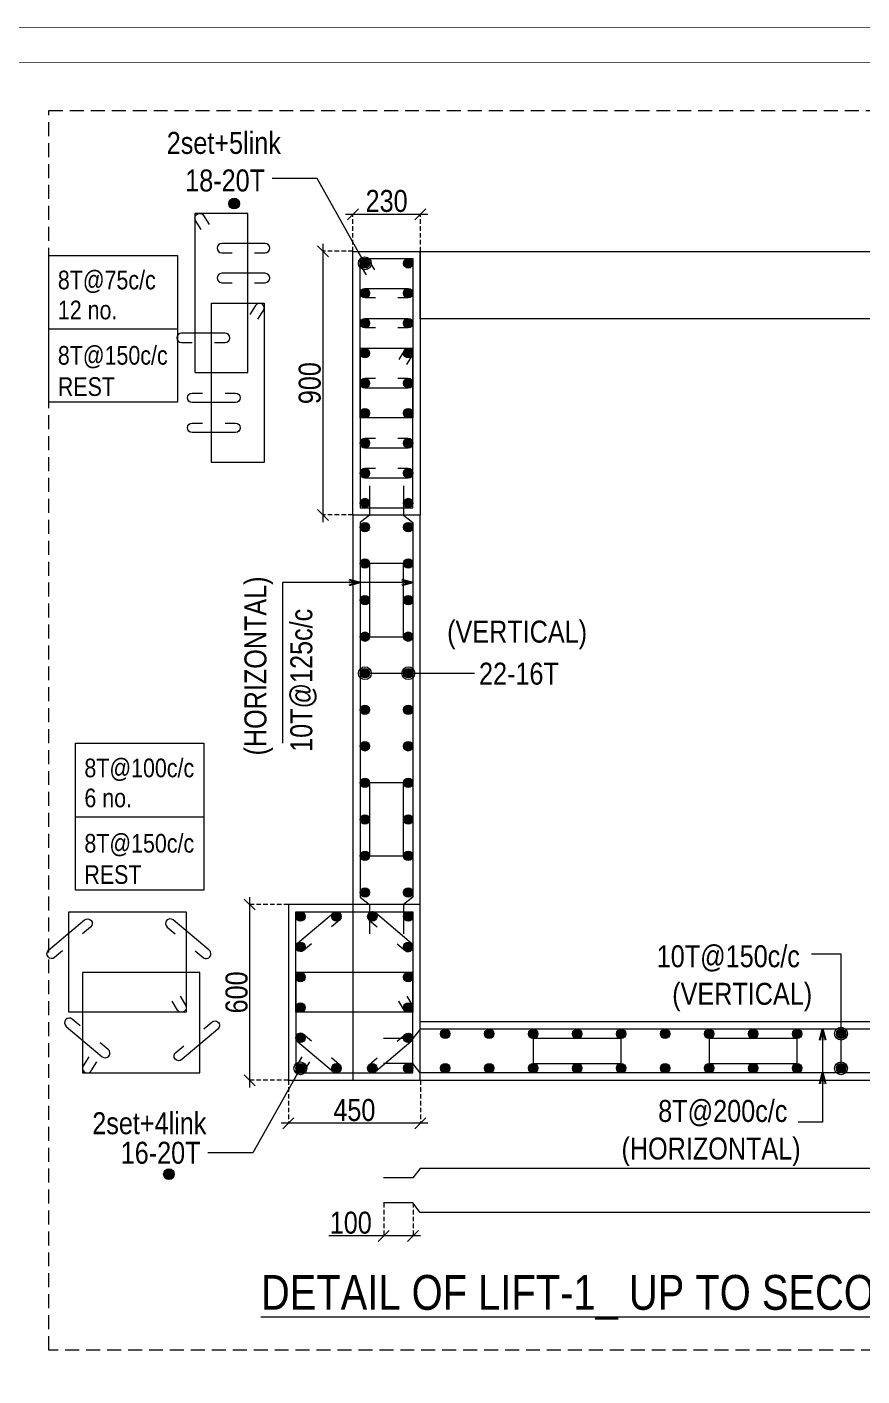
# Model space of a CAD drawing. Header units: millimetres. Extents: x 1112055 to 3390982, y -148532 to 766891.
# Drawn here: x 2548761 to 2560152, y 366024 to 384443 of the extents above; entities that cross this region are included whole.
import ezdxf

# ---------------------------------------------------------------- set-up
doc = ezdxf.new("R2010")
doc.units = ezdxf.units.MM
doc.header["$PDMODE"] = 35
doc.header["$PDSIZE"] = -25
doc.linetypes.add('DASHED2', pattern=[0.375, 0.25, -0.125])
doc.linetypes.add('Hidden', pattern=[9.525, 6.35, -3.175])
for name, color, linetype, lineweight in [('B COL. SIZE DIM', 220, 'Continuous', 25), ('B COLUMN', 1, 'Hidden', 9), ('B P.C.C', 251, 'Continuous', 0), ('B STEEL', 34, 'Continuous', 15), ('B STEEL TEXT', 7, 'Continuous', 15), ('B TITLE BLOCK', 250, 'Continuous', 0)]:
    doc.layers.add(name, color=color, linetype=linetype, lineweight=lineweight)
doc.styles.add('ARIAL', font='arial.ttf')
doc.styles.add('dim inside', font='romans.shx', dxfattribs={"width": 0.8, "height": 125})
doc.styles.add('SWINC', font='swissc.ttf')
doc.dimstyles.new('DIM 1', dxfattribs={"dimscale": 0, "dimtxt": 230, "dimasz": 150, "dimexe": 0.18, "dimexo": 0.0625, "dimgap": 0.5, "dimtad": 1, "dimdec": 0, "dimzin": 0, "dimdsep": 46, "dimtxsty": 'ARIAL', "dimblk": 'OBLIQUE', "dimcen": 6, "dimse1": 1, "dimse2": 1, "dimclrd": 256, "dimclrt": 256, "dimadec": 0, "dimazin": 2, "dimtfac": 0.75, "dimtdec": 0, "dimtix": 1, "dimtofl": 0, "dimtmove": 1, "dimatfit": 3, "dimldrblk": 'OPEN30', "dimfxl": 0.18, "dimfrac": 1, "dimtolj": 1, "dimtzin": 0, "dimlwd": -1, "dimarcsym": 0})
doc.dimstyles.new('dim inside', dxfattribs={"dimtxt": 125, "dimasz": 100, "dimexe": 0, "dimexo": 0, "dimgap": 10, "dimtad": 0, "dimdec": 0, "dimzin": 0, "dimdsep": 46, "dimtxsty": 'dim inside', "dimblk": 'SMALL', "dimcen": 0.09, "dimadec": 0, "dimazin": 0, "dimtfac": 1, "dimtdec": 0, "dimtofl": 0, "dimtmove": 0, "dimatfit": 3, "dimfxl": 1, "dimtolj": 1, "dimtzin": 0, "dimarcsym": 2})

# ---------------------------------------------------------------- blocks, each defined once
blk = doc.blocks.new('_Oblique')
at = {"color": 0, "linetype": 'ByBlock', "lineweight": -2}
blk.add_line((-0.5, -0.5), (0.5, 0.5), dxfattribs=at)
blk = doc.blocks.new('*D1618')
at = {"layer": 'B COL. SIZE DIM', "color": 250, "lineweight": 9, "ltscale": 250, "transparency": 16777216}
blk.add_line((2553107, 381887), (2554227, 381887), dxfattribs=at)
at = {"layer": 'B COL. SIZE DIM', "color": 250, "linetype": 'DASHED2', "lineweight": 9, "ltscale": 250, "transparency": 16777216}
for p, q in [((2553207, 381380), (2553207, 381887)), ((2554127, 381380), (2554127, 381887))]:
    blk.add_line(p, q, dxfattribs=at)
at = {"layer": 'Defpoints', "color": 0, "ltscale": 250, "transparency": 16777216}
for p in [(2554127, 381887), (2553207, 381380), (2554127, 381380)]:
    blk.add_point(p, dxfattribs=at)
at = {"layer": 'B COL. SIZE DIM', "color": 250, "lineweight": 9, "ltscale": 250, "transparency": 16777216, "xscale": 150, "yscale": 150, "zscale": 150, "rotation": 180}
blk.add_blockref('_Oblique', (2553207, 381887), dxfattribs=at)
at = {"layer": 'B COL. SIZE DIM', "color": 250, "lineweight": 9, "ltscale": 250, "transparency": 16777216, "xscale": 150, "yscale": 150, "zscale": 150}
blk.add_blockref('_Oblique', (2554127, 381887), dxfattribs=at)
at = {"layer": 'B COL. SIZE DIM', "color": 6, "ltscale": 250, "transparency": 16777216, "insert": (2553667, 382066), "char_height": 300, "attachment_point": 5, "style": 'SWINC'}
blk.add_mtext('\\A1;230', dxfattribs=at)
blk = doc.blocks.new('*D1619')
at = {"layer": 'B COL. SIZE DIM', "color": 250, "lineweight": 9, "ltscale": 250, "transparency": 16777216}
blk.add_line((2552798, 381480), (2552798, 377680), dxfattribs=at)
at = {"layer": 'B COL. SIZE DIM', "color": 250, "linetype": 'DASHED2', "lineweight": 9, "ltscale": 250, "transparency": 16777216}
for p, q in [((2553207, 381380), (2552798, 381380)), ((2553207, 377780), (2552798, 377780))]:
    blk.add_line(p, q, dxfattribs=at)
at = {"layer": 'Defpoints', "color": 0, "ltscale": 250, "transparency": 16777216}
for p in [(2553207, 381380), (2552798, 377780), (2553207, 377780)]:
    blk.add_point(p, dxfattribs=at)
at = {"layer": 'B COL. SIZE DIM', "color": 250, "lineweight": 9, "ltscale": 250, "transparency": 16777216, "xscale": 150, "yscale": 150, "zscale": 150}
for p, rotation in [((2552798, 381380), 90), ((2552798, 377780), 270)]:
    blk.add_blockref('_Oblique', p, dxfattribs=dict(at, rotation=rotation))
at = {"layer": 'B COL. SIZE DIM', "color": 6, "ltscale": 250, "transparency": 16777216, "insert": (2552619, 379580), "char_height": 300, "attachment_point": 5, "rotation": 90, "style": 'SWINC'}
blk.add_mtext('\\A1;900', dxfattribs=at)
blk = doc.blocks.new('*D1653')
at = {"layer": 'B COL. SIZE DIM', "color": 250, "linetype": 'DASHED2', "lineweight": 9, "ltscale": 250, "transparency": 16777216}
for p, q in [((2552327, 370062), (2552327, 369475)), ((2554127, 370062), (2554127, 369475))]:
    blk.add_line(p, q, dxfattribs=at)
at = {"layer": 'B COL. SIZE DIM', "color": 250, "lineweight": 9, "ltscale": 250, "transparency": 16777216}
blk.add_line((2554227, 369475), (2552227, 369475), dxfattribs=at)
at = {"layer": 'Defpoints', "color": 0, "ltscale": 250, "transparency": 16777216}
for p in [(2552327, 370062), (2554127, 370062), (2552327, 369475)]:
    blk.add_point(p, dxfattribs=at)
at = {"layer": 'B COL. SIZE DIM', "color": 250, "lineweight": 9, "ltscale": 250, "transparency": 16777216, "xscale": 150, "yscale": 150, "zscale": 150, "rotation": 180}
blk.add_blockref('_Oblique', (2552327, 369475), dxfattribs=at)
at = {"layer": 'B COL. SIZE DIM', "color": 250, "lineweight": 9, "ltscale": 250, "transparency": 16777216, "xscale": 150, "yscale": 150, "zscale": 150}
blk.add_blockref('_Oblique', (2554127, 369475), dxfattribs=at)
at = {"layer": 'B COL. SIZE DIM', "color": 6, "ltscale": 250, "transparency": 16777216, "insert": (2553227, 369654), "char_height": 300, "attachment_point": 5, "style": 'SWINC'}
blk.add_mtext('\\A1;450', dxfattribs=at)
blk = doc.blocks.new('*D1654')
at = {"layer": 'B COL. SIZE DIM', "color": 250, "lineweight": 9, "ltscale": 250, "transparency": 16777216}
blk.add_line((2551800, 369962), (2551800, 372562), dxfattribs=at)
at = {"layer": 'B COL. SIZE DIM', "color": 250, "linetype": 'DASHED2', "lineweight": 9, "ltscale": 250, "transparency": 16777216}
for p, q in [((2552327, 372462), (2551800, 372462)), ((2552327, 370062), (2551800, 370062))]:
    blk.add_line(p, q, dxfattribs=at)
at = {"layer": 'Defpoints', "color": 0, "ltscale": 250, "transparency": 16777216}
for p in [(2551800, 372462), (2552327, 372462), (2552327, 370062)]:
    blk.add_point(p, dxfattribs=at)
at = {"layer": 'B COL. SIZE DIM', "color": 250, "lineweight": 9, "ltscale": 250, "transparency": 16777216, "xscale": 150, "yscale": 150, "zscale": 150}
for p, rotation in [((2551800, 372462), 90), ((2551800, 370062), 270)]:
    blk.add_blockref('_Oblique', p, dxfattribs=dict(at, rotation=rotation))
at = {"layer": 'B COL. SIZE DIM', "color": 6, "ltscale": 250, "transparency": 16777216, "insert": (2551621, 371262), "char_height": 300, "attachment_point": 5, "rotation": 90, "style": 'SWINC'}
blk.add_mtext('\\A1;600', dxfattribs=at)
blk = doc.blocks.new('_Open30')
at = {"color": 0, "linetype": 'ByBlock', "lineweight": -2}
for p, q in [((-1, 0.27), (0, 0)), ((0, 0), (-1, -0.27)), ((0, 0), (-1, 0))]:
    blk.add_line(p, q, dxfattribs=at)
blk = doc.blocks.new('*D1620')
at = {"layer": 'B COL. SIZE DIM', "color": 250, "linetype": 'DASHED2', "lineweight": 9, "ltscale": 250, "transparency": 16777216}
for p, q in [((2553627, 368387), (2553627, 367937)), ((2554027, 368387), (2554027, 367937))]:
    blk.add_line(p, q, dxfattribs=at)
at = {"layer": 'B COL. SIZE DIM', "color": 250, "lineweight": 9, "ltscale": 250, "transparency": 16777216}
for p, q in [((2553627, 367937), (2552879, 367937)), ((2554127, 367937), (2553627, 367937))]:
    blk.add_line(p, q, dxfattribs=at)
at = {"layer": 'Defpoints', "color": 0, "ltscale": 250, "transparency": 16777216}
for p in [(2553627, 368387), (2554027, 368387), (2553627, 367937)]:
    blk.add_point(p, dxfattribs=at)
at = {"layer": 'B COL. SIZE DIM', "color": 250, "lineweight": 9, "ltscale": 250, "transparency": 16777216, "xscale": 150, "yscale": 150, "zscale": 150, "rotation": 180}
blk.add_blockref('_Oblique', (2553627, 367937), dxfattribs=at)
at = {"layer": 'B COL. SIZE DIM', "color": 250, "lineweight": 9, "ltscale": 250, "transparency": 16777216, "xscale": 150, "yscale": 150, "zscale": 150}
blk.add_blockref('_Oblique', (2554027, 367937), dxfattribs=at)
at = {"layer": 'B COL. SIZE DIM', "color": 6, "ltscale": 250, "transparency": 16777216, "insert": (2553178, 368116), "char_height": 300, "attachment_point": 5, "style": 'SWINC'}
blk.add_mtext('\\A1;100', dxfattribs=at)

msp = doc.modelspace()

# ---------------------------------------------------------------- hatches: boundary and pattern name
at = {"layer": 'B STEEL', "lineweight": 13}
h = msp.add_hatch(color=256, dxfattribs=at)
h.dxf.hatch_style = 1
edge = h.paths.add_edge_path()
edge.add_arc((2551586.9, 382031.5), 73.3, 0, 360)
at = {"layer": 'B STEEL', "lineweight": 9, "ltscale": 0.5}
h = msp.add_hatch(color=34, dxfattribs=at)
edge = h.paths.add_edge_path()
edge.add_arc((2553370.6, 381215.8), 64, 360, 720, ccw=False)
h = msp.add_hatch(color=34, dxfattribs=at)
edge = h.paths.add_edge_path()
edge.add_arc((2553962.6, 381215.8), 64, -180, 180)
at = {"layer": 'B STEEL', "lineweight": 30}
h = msp.add_hatch(color=34, dxfattribs=at)
edge = h.paths.add_edge_path()
edge.add_arc((2553370.6, 380806.8), 64, -180, 180)
h = msp.add_hatch(color=34, dxfattribs=at)
edge = h.paths.add_edge_path()
edge.add_arc((2553962.6, 380806.8), 64, -180, 180)
h = msp.add_hatch(color=34, dxfattribs=at)
edge = h.paths.add_edge_path()
edge.add_arc((2553370.6, 380397.8), 64, -180, 180)
h = msp.add_hatch(color=34, dxfattribs=at)
edge = h.paths.add_edge_path()
edge.add_arc((2553962.6, 380397.8), 64, -180, 180)
h = msp.add_hatch(color=34, dxfattribs=at)
edge = h.paths.add_edge_path()
edge.add_arc((2553370.6, 379988.8), 64, -180, 180)
h = msp.add_hatch(color=34, dxfattribs=at)
edge = h.paths.add_edge_path()
edge.add_arc((2553962.6, 379988.8), 64, -180, 180)
h = msp.add_hatch(color=34, dxfattribs=at)
edge = h.paths.add_edge_path()
edge.add_arc((2553370.6, 379579.8), 64, -180, 180)
h = msp.add_hatch(color=34, dxfattribs=at)
edge = h.paths.add_edge_path()
edge.add_arc((2553962.6, 379579.8), 64, -180, 180)
h = msp.add_hatch(color=34, dxfattribs=at)
edge = h.paths.add_edge_path()
edge.add_arc((2553370.6, 379170.8), 64, -180, 180)
h = msp.add_hatch(color=34, dxfattribs=at)
edge = h.paths.add_edge_path()
edge.add_arc((2553962.6, 379170.8), 64, -180, 180)
h = msp.add_hatch(color=34, dxfattribs=at)
edge = h.paths.add_edge_path()
edge.add_arc((2553370.6, 378761.8), 64, -180, 180)
h = msp.add_hatch(color=34, dxfattribs=at)
edge = h.paths.add_edge_path()
edge.add_arc((2553962.6, 378761.8), 64, -180, 180)
h = msp.add_hatch(color=34, dxfattribs=at)
edge = h.paths.add_edge_path()
edge.add_arc((2553370.6, 378352.8), 64, -180, 180)
h = msp.add_hatch(color=34, dxfattribs=at)
edge = h.paths.add_edge_path()
edge.add_arc((2553962.6, 378352.8), 64, -180, 180)
at = {"layer": 'B STEEL', "lineweight": 9, "ltscale": 0.5}
h = msp.add_hatch(color=34, dxfattribs=at)
edge = h.paths.add_edge_path()
edge.add_arc((2553370.6, 377943.8), 64, -360, 0)
h = msp.add_hatch(color=34, dxfattribs=at)
edge = h.paths.add_edge_path()
edge.add_arc((2553962.6, 377943.8), 64, 180, 540, ccw=False)
h = msp.add_hatch(color=34, dxfattribs=at)
edge = h.paths.add_edge_path()
edge.add_arc((2553370.6, 377615.8), 64, -360, 0)
h = msp.add_hatch(color=34, dxfattribs=at)
edge = h.paths.add_edge_path()
edge.add_arc((2553962.6, 377615.8), 64, 180, 540, ccw=False)
h = msp.add_hatch(color=34, dxfattribs=at)
edge = h.paths.add_edge_path()
edge.add_arc((2553370.6, 377116.8), 64, -360, 0)
h = msp.add_hatch(color=34, dxfattribs=at)
edge = h.paths.add_edge_path()
edge.add_arc((2553962.6, 377116.8), 64, 180, 540, ccw=False)
h = msp.add_hatch(color=34, dxfattribs=at)
edge = h.paths.add_edge_path()
edge.add_arc((2553370.6, 376617.8), 64, -360, 0)
h = msp.add_hatch(color=34, dxfattribs=at)
edge = h.paths.add_edge_path()
edge.add_arc((2553962.6, 376617.8), 64, 180, 540, ccw=False)
h = msp.add_hatch(color=34, dxfattribs=at)
edge = h.paths.add_edge_path()
edge.add_arc((2553370.6, 376118.8), 64, -360, 0)
h = msp.add_hatch(color=34, dxfattribs=at)
edge = h.paths.add_edge_path()
edge.add_arc((2553962.6, 376118.8), 64, 180, 540, ccw=False)
h = msp.add_hatch(color=34, dxfattribs=at)
edge = h.paths.add_edge_path()
edge.add_arc((2553370.6, 375619.8), 64, -360, 0)
h = msp.add_hatch(color=34, dxfattribs=at)
edge = h.paths.add_edge_path()
edge.add_arc((2553962.6, 375619.8), 64, 180, 540, ccw=False)
h = msp.add_hatch(color=34, dxfattribs=at)
edge = h.paths.add_edge_path()
edge.add_arc((2553370.6, 375120.8), 64, -360, 0)
h = msp.add_hatch(color=34, dxfattribs=at)
edge = h.paths.add_edge_path()
edge.add_arc((2553962.6, 375120.8), 64, 180, 540, ccw=False)
h = msp.add_hatch(color=34, dxfattribs=at)
edge = h.paths.add_edge_path()
edge.add_arc((2553370.6, 374621.8), 64, -360, 0)
h = msp.add_hatch(color=34, dxfattribs=at)
edge = h.paths.add_edge_path()
edge.add_arc((2553962.6, 374621.8), 64, 180, 540, ccw=False)
h = msp.add_hatch(color=34, dxfattribs=at)
edge = h.paths.add_edge_path()
edge.add_arc((2553370.6, 374122.8), 64, -360, 0)
h = msp.add_hatch(color=34, dxfattribs=at)
edge = h.paths.add_edge_path()
edge.add_arc((2553962.6, 374122.8), 64, 180, 540, ccw=False)
h = msp.add_hatch(color=34, dxfattribs=at)
edge = h.paths.add_edge_path()
edge.add_arc((2553370.6, 373623.8), 64, -360, 0)
h = msp.add_hatch(color=34, dxfattribs=at)
edge = h.paths.add_edge_path()
edge.add_arc((2553962.6, 373623.8), 64, 180, 540, ccw=False)
h = msp.add_hatch(color=34, dxfattribs=at)
edge = h.paths.add_edge_path()
edge.add_arc((2553370.6, 373124.8), 64, -360, 0)
h = msp.add_hatch(color=34, dxfattribs=at)
edge = h.paths.add_edge_path()
edge.add_arc((2553962.6, 373124.8), 64, 180, 540, ccw=False)
h = msp.add_hatch(color=34, dxfattribs=at)
edge = h.paths.add_edge_path()
edge.add_arc((2553370.6, 372625.8), 64, 0, 360, ccw=False)
h = msp.add_hatch(color=34, dxfattribs=at)
edge = h.paths.add_edge_path()
edge.add_arc((2553962.6, 372625.8), 64, -540, -180)
h = msp.add_hatch(color=34, dxfattribs=at)
edge = h.paths.add_edge_path()
edge.add_arc((2552490.6, 372297.8), 64, 0, 360, ccw=False)
h = msp.add_hatch(color=34, dxfattribs=at)
edge = h.paths.add_edge_path()
edge.add_arc((2552981.3, 372297.8), 64, 0, 360, ccw=False)
h = msp.add_hatch(color=34, dxfattribs=at)
edge = h.paths.add_edge_path()
edge.add_arc((2553472, 372297.8), 64, 0, 360, ccw=False)
h = msp.add_hatch(color=34, dxfattribs=at)
edge = h.paths.add_edge_path()
edge.add_arc((2553962.6, 372297.8), 64, -540, -180)
h = msp.add_hatch(color=34, dxfattribs=at)
edge = h.paths.add_edge_path()
edge.add_arc((2552490.6, 371883.4), 64, 0, 360, ccw=False)
h = msp.add_hatch(color=34, dxfattribs=at)
edge = h.paths.add_edge_path()
edge.add_arc((2553962.6, 371883.4), 64, -540, -180)
h = msp.add_hatch(color=34, dxfattribs=at)
edge = h.paths.add_edge_path()
edge.add_arc((2552490.6, 371469), 64, 0, 360, ccw=False)
h = msp.add_hatch(color=34, dxfattribs=at)
edge = h.paths.add_edge_path()
edge.add_arc((2553962.6, 371469), 64, -540, -180)
h = msp.add_hatch(color=34, dxfattribs=at)
edge = h.paths.add_edge_path()
edge.add_arc((2552490.6, 371054.6), 64, 0, 360, ccw=False)
h = msp.add_hatch(color=34, dxfattribs=at)
edge = h.paths.add_edge_path()
edge.add_arc((2553962.6, 371054.6), 64, -540, -180)
h = msp.add_hatch(color=34, dxfattribs=at)
edge = h.paths.add_edge_path()
edge.add_arc((2552490.6, 370640.2), 64, 0, 360, ccw=False)
h = msp.add_hatch(color=34, dxfattribs=at)
edge = h.paths.add_edge_path()
edge.add_arc((2553962.6, 370640.2), 64, -540, -180)
h = msp.add_hatch(color=34, dxfattribs=at)
edge = h.paths.add_edge_path()
edge.add_arc((2554466.6, 370697.8), 64, 180, 540, ccw=False)
h = msp.add_hatch(color=34, dxfattribs=at)
edge = h.paths.add_edge_path()
edge.add_arc((2555066.6, 370697.8), 64, 180, 540, ccw=False)
h = msp.add_hatch(color=34, dxfattribs=at)
edge = h.paths.add_edge_path()
edge.add_arc((2555666.6, 370697.8), 64, 180, 540, ccw=False)
h = msp.add_hatch(color=34, dxfattribs=at)
edge = h.paths.add_edge_path()
edge.add_arc((2556266.6, 370697.8), 64, 180, 540, ccw=False)
h = msp.add_hatch(color=34, dxfattribs=at)
edge = h.paths.add_edge_path()
edge.add_arc((2556866.6, 370697.8), 64, 180, 540, ccw=False)
h = msp.add_hatch(color=34, dxfattribs=at)
edge = h.paths.add_edge_path()
edge.add_arc((2557466.6, 370697.8), 64, 180, 540, ccw=False)
h = msp.add_hatch(color=34, dxfattribs=at)
edge = h.paths.add_edge_path()
edge.add_arc((2558066.6, 370697.8), 64, 0, 360)
h = msp.add_hatch(color=34, dxfattribs=at)
edge = h.paths.add_edge_path()
edge.add_arc((2558666.6, 370697.8), 64, 180, 540, ccw=False)
h = msp.add_hatch(color=34, dxfattribs=at)
edge = h.paths.add_edge_path()
edge.add_arc((2559266.6, 370697.8), 64, 180, 540, ccw=False)
h = msp.add_hatch(color=34, dxfattribs=at)
edge = h.paths.add_edge_path()
edge.add_arc((2559866.6, 370697.8), 64, 0, 360)
h = msp.add_hatch(color=34, dxfattribs=at)
edge = h.paths.add_edge_path()
edge.add_arc((2552490.6, 370225.8), 64, -360, 0)
h = msp.add_hatch(color=34, dxfattribs=at)
edge = h.paths.add_edge_path()
edge.add_arc((2552981.3, 370225.8), 64, -360, 0)
h = msp.add_hatch(color=34, dxfattribs=at)
edge = h.paths.add_edge_path()
edge.add_arc((2553472, 370225.8), 64, -360, 0)
h = msp.add_hatch(color=34, dxfattribs=at)
edge = h.paths.add_edge_path()
edge.add_arc((2553962.6, 370225.8), 64, 180, 540, ccw=False)
h = msp.add_hatch(color=34, dxfattribs=at)
edge = h.paths.add_edge_path()
edge.add_arc((2554466.6, 370225.8), 64, 180, 540, ccw=False)
h = msp.add_hatch(color=34, dxfattribs=at)
edge = h.paths.add_edge_path()
edge.add_arc((2555066.6, 370225.8), 64, 180, 540, ccw=False)
h = msp.add_hatch(color=34, dxfattribs=at)
edge = h.paths.add_edge_path()
edge.add_arc((2555666.6, 370225.8), 64, 180, 540, ccw=False)
h = msp.add_hatch(color=34, dxfattribs=at)
edge = h.paths.add_edge_path()
edge.add_arc((2556266.6, 370225.8), 64, 180, 540, ccw=False)
h = msp.add_hatch(color=34, dxfattribs=at)
edge = h.paths.add_edge_path()
edge.add_arc((2556866.6, 370225.8), 64, 180, 540, ccw=False)
h = msp.add_hatch(color=34, dxfattribs=at)
edge = h.paths.add_edge_path()
edge.add_arc((2557466.6, 370225.8), 64, 180, 540, ccw=False)
h = msp.add_hatch(color=34, dxfattribs=at)
edge = h.paths.add_edge_path()
edge.add_arc((2558066.6, 370225.8), 64, 0, 360)
h = msp.add_hatch(color=34, dxfattribs=at)
edge = h.paths.add_edge_path()
edge.add_arc((2558666.6, 370225.8), 64, 180, 540, ccw=False)
h = msp.add_hatch(color=34, dxfattribs=at)
edge = h.paths.add_edge_path()
edge.add_arc((2559266.6, 370225.8), 64, 180, 540, ccw=False)
h = msp.add_hatch(color=34, dxfattribs=at)
edge = h.paths.add_edge_path()
edge.add_arc((2559866.6, 370225.8), 64, 0, 360)
at = {"layer": 'B STEEL', "lineweight": 13}
h = msp.add_hatch(color=256, dxfattribs=at)
h.dxf.hatch_style = 1
edge = h.paths.add_edge_path()
edge.add_arc((2550697.3, 368779.5), 73.3, 0, 360)

# ---------------------------------------------------------------- linework, layer by layer
at = {"layer": 'B COLUMN', "color": 1, "linetype": 'ByBlock', "lineweight": 20}
for points in [[(2554126.6, 377779.8), (2553206.6, 377779.8), (2553206.6, 370061.8), (2563846.6, 370061.8), (2563846.6, 381379.8), (2562926.6, 381379.8), (2562926.6, 370861.8), (2554126.6, 370861.8)], [(2554126.6, 377779.8), (2553206.6, 377779.8), (2553206.6, 381379.8), (2554126.6, 381379.8)], [(2562926.6, 380459.8), (2554126.6, 380459.8), (2554126.6, 381379.8), (2562926.6, 381379.8)], [(2554126.6, 372461.8), (2552326.6, 372461.8), (2552326.6, 370061.8), (2554126.6, 370061.8)]]:
    msp.add_lwpolyline(points, close=True, dxfattribs=at)
at = {"layer": 'B P.C.C', "color": 250, "lineweight": 0, "ltscale": 30}
for p, q in [((2549060.3, 380322.4), (2550813.5, 380322.4)), ((2549422.2, 373660.6), (2551175.4, 373660.6))]:
    msp.add_line(p, q, dxfattribs=at)
at = {"layer": 'B P.C.C', "color": 250, "linetype": 'Hidden', "lineweight": 0, "ltscale": 30}
msp.add_lwpolyline([(2568332.2, 366378.9), (2549060.3, 366378.9), (2549060.3, 383300.8), (2568332.2, 383300.8)], close=True, dxfattribs=at)
at = {"layer": 'B P.C.C', "color": 250, "lineweight": 0, "ltscale": 30}
for points in [[(2549060.3, 381325), (2550813.5, 381325), (2550813.5, 379319.8), (2549060.3, 379319.8)], [(2549422.2, 374663.2), (2551175.4, 374663.2), (2551175.4, 372658), (2549422.2, 372658)]]:
    msp.add_lwpolyline(points, close=True, dxfattribs=at)
at = {"layer": 'B STEEL', "lineweight": 13}
for points in [[(2551051.9, 379724.9), (2551771.9, 379724.9), (2551771.9, 381897.9), (2551051.9, 381897.9)], [(2554026.6, 379106.8), (2553306.6, 379106.8), (2553306.6, 381279.8), (2554026.6, 381279.8)], [(2551275.9, 380670.9), (2551995.9, 380670.9), (2551995.9, 378497.9), (2551275.9, 378497.9)], [(2554026.6, 380052.8), (2553306.6, 380052.8), (2553306.6, 377879.8), (2554026.6, 377879.8)]]:
    msp.add_lwpolyline(points, close=True, dxfattribs=at)
at = {"layer": 'B STEEL', "color": 34, "lineweight": 9, "ltscale": 0.5}
for points in [[(2551136.2, 381678.9), (2551061.4, 381800.3, -1), (2551170.5, 381867.4), (2551245.2, 381746)], [(2551866.4, 381360.9), (2552009.1, 381360.9, 1), (2552009.1, 381488.9), (2551417.1, 381488.9, 1), (2551417.1, 381360.9), (2551559.8, 381360.9)], [(2553390.9, 381060.8), (2553316.1, 381182.3, -1), (2553425.2, 381249.4), (2553499.9, 381127.9)], [(2551866.4, 380951.9), (2552009.1, 380951.9, 1), (2552009.1, 381079.9), (2551417.1, 381079.9, 1), (2551417.1, 380951.9), (2551559.8, 380951.9)], [(2553513.3, 380742.8), (2553370.6, 380742.8, -1), (2553370.6, 380870.8), (2553962.6, 380870.8, -1), (2553962.6, 380742.8), (2553820, 380742.8)], [(2551911.6, 380451.9), (2551986.4, 380573.4, 1), (2551877.4, 380640.5), (2551802.6, 380519)], [(2553513.3, 380333.8), (2553370.6, 380333.8, -1), (2553370.6, 380461.8), (2553962.6, 380461.8, -1), (2553962.6, 380333.8), (2553820, 380333.8)], [(2551319.7, 380133.9), (2551462.3, 380133.9, 1), (2551462.3, 380261.9), (2550870.4, 380261.9, 1), (2550870.4, 380133.9), (2551013, 380133.9)], [(2553942.4, 379833.8), (2554017.1, 379955.3, 1), (2553908.1, 380022.4), (2553833.3, 379900.9)], [(2553513.3, 379643.8), (2553370.6, 379643.8, 1), (2553370.6, 379515.8), (2553962.6, 379515.8, 1), (2553962.6, 379643.8), (2553820, 379643.8)], [(2551463.2, 379443.9), (2551605.8, 379443.9, -1), (2551605.8, 379315.9), (2551013.9, 379315.9, -1), (2551013.9, 379443.9), (2551156.5, 379443.9)], [(2551463.2, 379034.9), (2551605.8, 379034.9, -1), (2551605.8, 378906.9), (2551013.9, 378906.9, -1), (2551013.9, 379034.9), (2551156.5, 379034.9)], [(2553513.3, 378825.9), (2553370.6, 378825.9, 1), (2553370.6, 378697.8), (2553962.6, 378697.8, 1), (2553962.6, 378825.9), (2553820, 378825.9)], [(2553513.3, 378416.9), (2553370.6, 378416.9, 1), (2553370.6, 378288.8), (2553962.6, 378288.8, 1), (2553962.6, 378416.9), (2553820, 378416.9)], [(2549246.9, 371830.8), (2549137.9, 371738.8, -1), (2549055.3, 371836.6), (2549545.9, 372251, -1), (2549628.5, 372153.2), (2549519.5, 372061.2)], [(2551054.7, 371830.8), (2551163.6, 371738.8, 1), (2551246.2, 371836.6), (2550755.6, 372251, 1), (2550673, 372153.2), (2550782, 372061.2)], [(2552640.9, 371926.5), (2552532, 371834.5, -1), (2552449.3, 371932.3), (2552940, 372346.7, -1), (2553022.6, 372248.9), (2552913.6, 372156.9)], [(2553812.3, 371926.5), (2553921.3, 371834.5, 1), (2554003.9, 371932.3), (2553513.3, 372346.7, 1), (2553430.6, 372248.9), (2553539.6, 372156.9)], [(2550849.4, 371209.7), (2550924.1, 371088.2, -1), (2550815.1, 371021.1), (2550740.3, 371142.6)], [(2553942.4, 371209.7), (2554017.1, 371088.2, -1), (2553908.1, 371021.1), (2553833.3, 371142.6)], [(2549487.4, 370804.3), (2549378.4, 370896.3, 1), (2549295.8, 370798.5), (2549786.4, 370384.1, 1), (2549869.1, 370481.9), (2549760.1, 370574)], [(2551172.1, 370764.9), (2551281.1, 370857, -1), (2551363.7, 370759.1), (2550873.1, 370344.7, -1), (2550790.5, 370442.6), (2550899.4, 370534.6)], [(2552640.9, 370597.1), (2552532, 370689.1, 1), (2552449.3, 370591.3), (2552940, 370176.9, 1), (2553022.6, 370274.8), (2552913.6, 370366.8)], [(2553812.3, 370597.1), (2553921.3, 370689.1, -1), (2554003.9, 370591.3), (2553513.3, 370176.9, -1), (2553430.6, 370274.8), (2553539.6, 370366.8)], [(2549602.7, 370380.9), (2549527.9, 370259.4, 1), (2549637, 370192.3), (2549711.7, 370313.8)], [(2552510.9, 370380.9), (2552436.1, 370259.4, 1), (2552545.2, 370192.3), (2552619.9, 370313.8)]]:
    msp.add_lwpolyline(points, format="xyb", dxfattribs=at)
at = {"layer": 'B STEEL', "lineweight": 13}
for points in [[(2553434.7, 378179.8), (2553434.7, 377779.8), (2553306.6, 377679.8), (2553306.6, 372561.8), (2553434.7, 372461.8), (2553434.7, 372061.8)], [(2553898.6, 378179.8), (2553898.6, 377779.8), (2554026.6, 377679.8), (2554026.6, 372561.8), (2553898.6, 372461.8), (2553898.6, 372061.8)], [(2563426.6, 370633.8), (2563026.6, 370633.8), (2562926.6, 370761.8), (2554126.6, 370761.8), (2554026.6, 370633.8), (2553626.6, 370633.8)], [(2563426.6, 370289.9), (2563026.6, 370289.9), (2562926.6, 370161.8), (2554126.6, 370161.8), (2554026.6, 370289.9), (2553626.6, 370289.9)], [(2563426.6, 368731), (2563026.6, 368731), (2562926.6, 368859), (2554126.6, 368859), (2554026.6, 368731), (2553626.6, 368731)], [(2563426.6, 368387.1), (2563026.6, 368387.1), (2562926.6, 368259), (2554126.6, 368259), (2554026.6, 368387.1), (2553626.6, 368387.1)]]:
    msp.add_lwpolyline(points, dxfattribs=at)
at = {"layer": 'B STEEL', "color": 3, "lineweight": 13}
for points in [[(2553434.7, 376118.8), (2553898.6, 376118.8), (2553898.6, 377116.8), (2553434.7, 377116.8)], [(2553434.7, 373124.8), (2553898.6, 373124.8), (2553898.6, 374122.8), (2553434.7, 374122.8)], [(2555666.6, 370633.8), (2555666.6, 370289.9), (2556866.6, 370289.9), (2556866.6, 370633.8)], [(2558066.6, 370633.8), (2558066.6, 370289.9), (2559266.6, 370289.9), (2559266.6, 370633.8)]]:
    msp.add_lwpolyline(points, close=True, dxfattribs=at)
at = {"layer": 'B STEEL', "color": 34, "lineweight": 9, "ltscale": 0.5}
for points in [[(2550933.6, 370990.6), (2549333.6, 370990.6), (2549333.6, 372361.8), (2550933.6, 372361.8)], [(2554026.6, 370990.6), (2552426.6, 370990.6), (2552426.6, 372361.8), (2554026.6, 372361.8)], [(2551118.4, 371533), (2549518.4, 371533), (2549518.4, 370161.8), (2551118.4, 370161.8)], [(2554026.6, 371533), (2552426.6, 371533), (2552426.6, 370161.8), (2554026.6, 370161.8)]]:
    msp.add_lwpolyline(points, close=True, dxfattribs=at)
at = {"layer": 'B STEEL', "lineweight": 13}
for centre in [(2551586.9, 382031.5), (2550697.3, 368779.5)]:
    msp.add_circle(centre, 73.3, dxfattribs=at)
at = {"layer": 'B STEEL', "color": 34, "lineweight": 9, "ltscale": 0.5}
for centre in [(2553370.6, 381215.8), (2553962.6, 381215.8), (2553370.6, 380806.8), (2553962.6, 380806.8), (2553370.6, 380397.8), (2553962.6, 380397.8), (2553370.6, 379988.8), (2553962.6, 379988.8), (2553370.6, 379579.8), (2553962.6, 379579.8), (2553370.6, 379170.8), (2553962.6, 379170.8), (2553370.6, 378761.8), (2553962.6, 378761.8), (2553370.6, 378352.8), (2553962.6, 378352.8), (2553370.6, 377943.8), (2553962.6, 377943.8), (2553370.6, 377615.8), (2553962.6, 377615.8), (2553370.6, 377116.8), (2553962.6, 377116.8), (2553370.6, 376617.8), (2553962.6, 376617.8), (2553370.6, 376118.8), (2553962.6, 376118.8), (2553370.6, 375619.8), (2553962.6, 375619.8), (2553370.6, 375120.8), (2553962.6, 375120.8), (2553370.6, 374621.8), (2553962.6, 374621.8), (2553370.6, 374122.8), (2553962.6, 374122.8), (2553370.6, 373623.8), (2553962.6, 373623.8), (2553370.6, 373124.8), (2553962.6, 373124.8), (2553370.6, 372625.8), (2553962.6, 372625.8), (2552490.6, 372297.8), (2552981.3, 372297.8), (2553472, 372297.8), (2553962.6, 372297.8), (2552490.6, 371883.4), (2553962.6, 371883.4), (2552490.6, 371469), (2553962.6, 371469), (2552490.6, 371054.6), (2553962.6, 371054.6), (2552490.6, 370640.2), (2553962.6, 370640.2), (2554466.6, 370697.8), (2555066.6, 370697.8), (2555666.6, 370697.8), (2556266.6, 370697.8), (2556866.6, 370697.8), (2557466.6, 370697.8), (2558066.6, 370697.8), (2558666.6, 370697.8), (2559266.6, 370697.8), (2559866.6, 370697.8), (2552490.6, 370225.8), (2552981.3, 370225.8), (2553472, 370225.8), (2553962.6, 370225.8), (2554466.6, 370225.8), (2555066.6, 370225.8), (2555666.6, 370225.8), (2556266.6, 370225.8), (2556866.6, 370225.8), (2557466.6, 370225.8), (2558066.6, 370225.8), (2558666.6, 370225.8), (2559266.6, 370225.8), (2559866.6, 370225.8)]:
    msp.add_circle(centre, 64, dxfattribs=at)
at = {"layer": 'B TITLE BLOCK', "color": 1, "const_width": 10.8}
msp.add_lwpolyline([(2598972.2, 384437.6), (2598972.2, 330361.1), (2527990.3, 330361.1), (2527990.3, 384437.6)], close=True, dxfattribs=at)
at = {"layer": 'B TITLE BLOCK', "color": 250, "lineweight": 0, "const_width": 10.8}
msp.add_lwpolyline([(2598491.5, 383956.9), (2598491.5, 330841.8), (2528470.9, 330841.8), (2528470.9, 383956.9)], close=True, dxfattribs=at)

# ---------------------------------------------------------------- texts
at = {"layer": 'B STEEL TEXT', "lineweight": 5, "style": 'SWINC'}
for s, height, p in [('2set+5link', 300, (2550667.1, 382710.2)), ('18-20T', 300, (2550919.4, 382197.5)), ('8T@75c/c', 255, (2549181.8, 380861)), ('12 no.', 255, (2549181.8, 380451.5)), ('8T@150c/c', 255, (2549181.8, 379832.6)), ('REST', 255, (2549181.8, 379405.6)), ('(VERTICAL)', 300, (2554492.7, 376037.6)), ('22-16T', 300, (2554927.8, 375463.9)), ('8T@100c/c', 255, (2549543.7, 374199.2)), ('6 no.', 255, (2549543.7, 373789.7)), ('8T@150c/c', 255, (2549543.7, 373170.8)), ('REST', 255, (2549543.7, 372743.8)), ('10T@150c/c', 300, (2557351.9, 371605.5)), ('(VERTICAL)', 300, (2557563.7, 371092.8)), ('8T@200c/c', 300, (2557372.2, 369493.3)), ('2set+4link', 300, (2549651, 369325.8)), ('(HORIZONTAL)', 300, (2556871.4, 368980.5)), ('16-20T', 300, (2550039.4, 368922.4))]:
    msp.add_text(s, height=height, dxfattribs=at).set_placement(p)
for s, p in [('(HORIZONTAL)', (2552027.5, 374497.2)), ('10T@125c/c', (2552652.8, 374546.4))]:
    msp.add_text(s, height=300, rotation=90, dxfattribs=at).set_placement(p)
at = {"layer": 'B TITLE BLOCK', "color": 0, "style": 'SWINC'}
msp.add_text('%%UDETAIL OF LIFT-1_ UP TO SECOND FLOOR SLAB LVL.', height=475.05, dxfattribs=at).set_placement((2551952.3, 366928.7))

# ---------------------------------------------------------------- dimensions: what is measured, and where the dimension line sits
at = {"layer": 'B COL. SIZE DIM', "color": 250, "ltscale": 250}
for base, p1, p2, picture, middle in [((2554126.6, 381887.2), (2553206.6, 381379.8), (2554126.6, 381379.8), '*D1618', (2553666.6, 382066.4)), ((2553626.6, 367936.6), (2554026.6, 368387.1), (2553626.6, 368387.1), '*D1620', (2553177.7, 368115.6))]:
    dim = msp.add_linear_dim(base=base, p1=p1, p2=p2, dimstyle='dim inside', override={"dimtxt": 300, "dimasz": 150, "dimgap": 25, "dimtad": 3, "dimlfac": 0.25, "dimtxsty": 'SWINC', "dimblk1": 'Oblique', "dimblk2": 'Oblique', "dimsah": 1, "dimdle": 100, "dimclrd": 250, "dimclre": 250, "dimclrt": 6, "dimfxl": 1000, "dimlwd": 9, "dimlwe": 9}, dxfattribs=at)
    dim.commit()
    dim.dimension.update_dxf_attribs({"geometry": picture, "text_midpoint": middle})
for base, p1, p2, angle, picture, middle in [((2552798.4, 377779.8), (2553206.6, 381379.8), (2553206.6, 377779.8), 90, '*D1619', (2552619.4, 379579.8)), ((2551799.8, 372461.8), (2552326.6, 370061.8), (2552326.6, 372461.8), 270, '*D1654', (2551620.8, 371261.8)), ((2552326.6, 369475.3), (2554126.6, 370061.8), (2552326.6, 370061.8), 180, '*D1653', (2553226.6, 369654.1))]:
    dim = msp.add_linear_dim(base=base, p1=p1, p2=p2, angle=angle, dimstyle='dim inside', override={"dimtxt": 300, "dimasz": 150, "dimgap": 25, "dimtad": 3, "dimlfac": 0.25, "dimtxsty": 'SWINC', "dimblk1": 'Oblique', "dimblk2": 'Oblique', "dimsah": 1, "dimdle": 100, "dimclrd": 250, "dimclre": 250, "dimclrt": 6, "dimfxl": 1000, "dimlwd": 9, "dimlwe": 9}, dxfattribs=at)
    dim.commit()
    dim.dimension.update_dxf_attribs({"geometry": picture, "text_midpoint": middle})

# ---------------------------------------------------------------- leaders
at = {"layer": 'B STEEL TEXT', "lineweight": 9}
for points in [[(2553370.6, 381215.8), (2552720, 382372), (2552106.9, 382372)], [(2553370.6, 375619.8), (2554867.1, 375619.8)], [(2553962.6, 375619.8), (2554867.1, 375619.8)], [(2559866.6, 370225.8), (2559866.6, 371784.2), (2559462.7, 371784.2)], [(2559866.6, 370697.8), (2559866.6, 371784.2), (2559462.7, 371784.2)], [(2552490.6, 370225.8), (2551840, 369069.7), (2551226.9, 369069.7)]]:
    msp.add_leader(points, dimstyle='DIM 1', override={"dimscale": 1, "dimasz": 175, "dimtad": 0, "dimtxsty": 'SWINC', "dimldrblk": 'DotBlank', "dimfxlon": 1, "dimarcsym": 2}, dxfattribs=at)
at = {"layer": 'B STEEL TEXT', "lineweight": 5}
for points in [[(2553306.6, 376860), (2552244.2, 376860), (2552244.2, 374665.8)], [(2554026.6, 376860), (2552244.2, 376860), (2552244.2, 374665.8)], [(2559615.7, 370761.8), (2559615.7, 369489.4), (2559279.9, 369489.4)], [(2559615.7, 370161.8), (2559615.7, 369489.4), (2559279.9, 369489.4)]]:
    msp.add_leader(points, dimstyle='DIM 1', override={"dimscale": 1, "dimtad": 0, "dimtxsty": 'SWINC', "dimfxlon": 1, "dimlwd": 5, "dimarcsym": 2}, dxfattribs=at)

doc.saveas('drawing.dxf')
